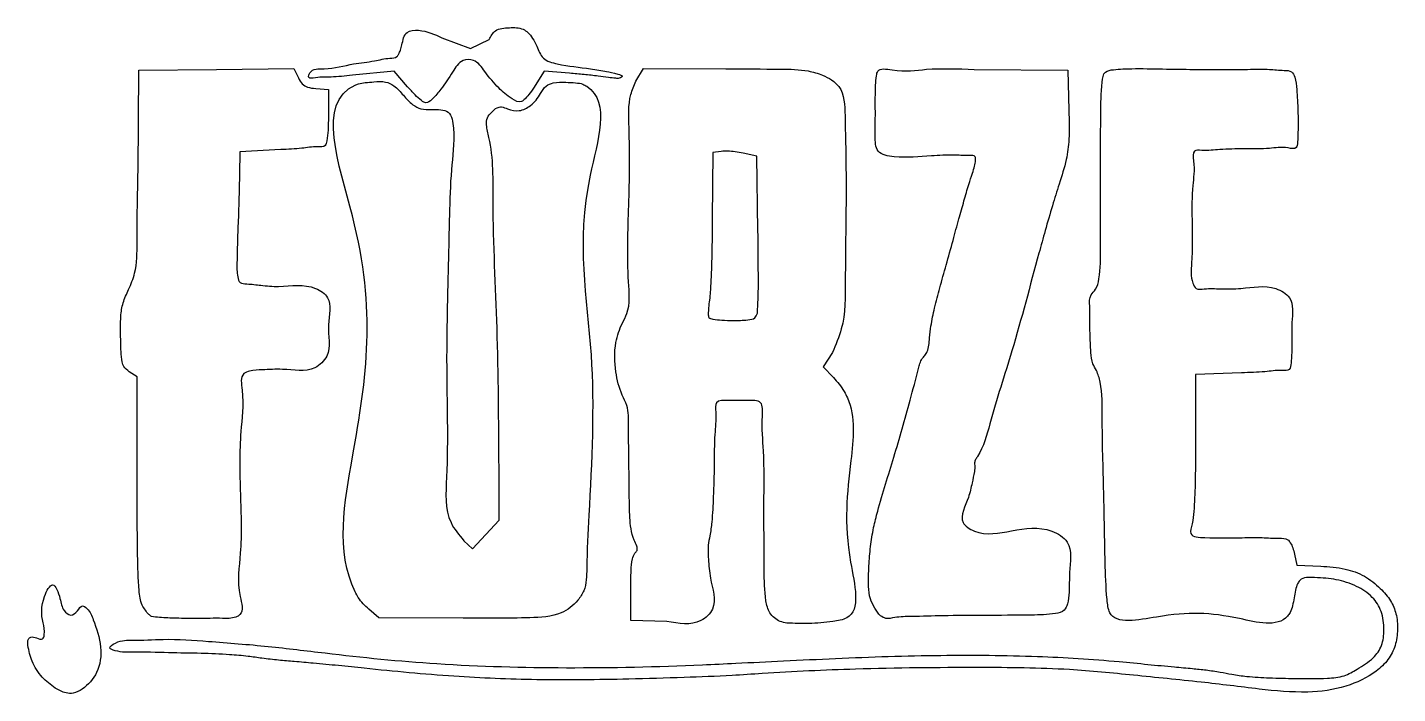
# Model space of a CAD drawing. Extents: x 1.92 to 6.1, y 3.19 to 5.22.
import ezdxf

# ---------------------------------------------------------------- set-up
doc = ezdxf.new("R2010")
doc.units = 0
doc.layers.add('Layer_1', color=7, linetype='CONTINUOUS')

msp = doc.modelspace()

# ---------------------------------------------------------------- linework, layer by layer
at = {"layer": 'Layer_1', "color": 7}
for p, q in [((3.185925, 5.187715), (3.272463, 5.155053)), ((3.272463, 5.155053), (3.32956, 5.182002)), ((2.258928, 4.781002), (2.261657, 5.088294)), ((2.261657, 5.088294), (2.497974, 5.091093)), ((2.497974, 5.091093), (2.734292, 5.093892)), ((2.734292, 5.093892), (2.748049, 5.065052)), ((3.039814, 5.086246), (2.912747, 5.073521)), ((3.081233, 5.03779), (3.039814, 5.086246)), ((3.498112, 5.085963), (3.470585, 5.042359)), ((3.575067, 5.079458), (3.498112, 5.085963)), ((3.777726, 5.055489), (3.800159, 5.093515)), ((3.800159, 5.093515), (4.051735, 5.093279)), ((4.809222, 5.091067), (5.094989, 5.088291)), ((5.094989, 5.088291), (5.097926, 4.965781)), ((2.800793, 5.03298), (2.839782, 5.029747)), ((2.839782, 5.029747), (2.839782, 4.947657)), ((3.081233, 5.037789), (3.081233, 5.03779)), ((2.568948, 4.840324), (2.568325, 4.771602)), ((2.694126, 4.846618), (2.568948, 4.840324)), ((4.011657, 4.838292), (4.01048, 4.635167)), ((4.037698, 4.841308), (4.011657, 4.838292)), ((4.146037, 4.82716), (4.104889, 4.835741)), ((4.149706, 4.598639), (4.146037, 4.82716)), ((4.147911, 4.348337), (4.147911, 4.348339)), ((4.37688, 4.228044), (4.348351, 4.184933)), ((4.348351, 4.184933), (4.379879, 4.152241)), ((2.256448, 4.153606), (2.231995, 4.169628)), ((2.256448, 3.820953), (2.256448, 4.153606)), ((5.624611, 4.166404), (5.484038, 4.161195)), ((5.484038, 4.161195), (5.484235, 3.943243)), ((3.360615, 3.717695), (3.359914, 3.876953)), ((3.319739, 3.673874), (3.360615, 3.717695)), ((3.252618, 3.654708), (3.278863, 3.630052)), ((3.278863, 3.630052), (3.319739, 3.673874)), ((5.786377, 3.614007), (5.793383, 3.57975)), ((5.793383, 3.57975), (5.866066, 3.577022)), ((3.761657, 3.411223), (3.761578, 3.508401)), ((2.962737, 3.445778), (2.962736, 3.44578)), ((2.993735, 3.419695), (2.962737, 3.445778)), ((4.50645, 3.449007), (4.50645, 3.449008)), ((2.3005, 3.423393), (2.3005, 3.423391)), ((3.250558, 3.418113), (2.993735, 3.419695)), ((3.87172, 3.408286), (3.761657, 3.411223)), ((4.238004, 3.403466), (4.238017, 3.40346)), ((2.006605, 3.205497), (2.006605, 3.205498)), ((5.678331, 3.202272), (5.678323, 3.202286))]:
    msp.add_line(p, q, dxfattribs=at)
for points, knots in [([(2.912747, 5.073521), (2.890276, 5.070949), (2.851265, 5.066485), (2.814324, 5.068839), (2.775176, 5.061094), (2.78657, 5.095306), (2.845819, 5.08933), (2.906067, 5.108856), (2.975723, 5.114778), (3.017082, 5.125954), (3.046438, 5.125688), (3.054977, 5.138511), (3.059639, 5.150634), (3.065846, 5.173198), (3.071945, 5.210173), (3.13078, 5.212723), (3.163639, 5.197822), (3.185925, 5.187715)], [0, 0, 0, 0, 0.06508, 0.112984, 0.133518, 0.147292, 0.192464, 0.284046, 0.348165, 0.396268, 0.417998, 0.42649, 0.440366, 0.457015, 0.498435, 0.533981, 0.608899, 0.608899, 0.608899, 0.608899]), ([(3.32956, 5.182002), (3.33518, 5.192275), (3.348138, 5.215965), (3.391733, 5.218387), (3.426684, 5.21921), (3.450024, 5.203115), (3.463511, 5.184777), (3.477478, 5.158075), (3.491367, 5.119378), (3.558315, 5.101969), (3.619492, 5.096192), (3.686151, 5.08603), (3.710472, 5.079788), (3.740283, 5.072262), (3.727652, 5.062579), (3.713383, 5.064476), (3.690505, 5.066299), (3.658625, 5.071355), (3.618974, 5.075388), (3.589898, 5.078084), (3.575067, 5.079458)], [0, 0, 0, 0, 0.033145, 0.076429, 0.118808, 0.135742, 0.159066, 0.18625, 0.227381, 0.273412, 0.376076, 0.425239, 0.46083, 0.475739, 0.482705, 0.497318, 0.519394, 0.551278, 0.594203, 0.63889, 0.63889, 0.63889, 0.63889]), ([(3.470585, 5.042359), (3.465407, 5.034602), (3.455862, 5.020304), (3.441938, 5.004235), (3.424655, 4.987035), (3.390291, 5.005469), (3.355848, 5.036284), (3.319755, 5.078259), (3.290912, 5.122272), (3.241849, 5.121814), (3.215418, 5.077405), (3.187199, 5.035861), (3.16237, 5.005087), (3.138851, 4.985018), (3.119953, 4.998645), (3.102185, 5.014406), (3.088737, 5.029415), (3.081233, 5.037789)], [0, 0, 0, 0, 0.027773, 0.051189, 0.065593, 0.094966, 0.147439, 0.213018, 0.261461, 0.293271, 0.340589, 0.40355, 0.445066, 0.466629, 0.480995, 0.507448, 0.540837, 0.540837, 0.540837, 0.540837]), ([(5.678323, 3.202286), (5.61933, 3.209552), (5.49174, 3.225267), (5.298934, 3.244007), (5.073346, 3.266847), (4.790184, 3.268631), (4.477601, 3.266105), (4.226723, 3.254189), (4.052637, 3.242091), (3.916848, 3.237389), (3.718321, 3.231243), (3.484235, 3.228569), (3.21507, 3.239226), (3.013834, 3.258867), (2.871002, 3.273818), (2.799827, 3.280743), (2.738915, 3.285801), (2.686693, 3.290438), (2.639635, 3.295484), (2.590107, 3.303151), (2.528197, 3.308321), (2.447129, 3.311812), (2.350437, 3.312422), (2.258334, 3.316591), (2.205892, 3.313031), (2.164386, 3.327245), (2.203755, 3.353199), (2.253265, 3.349295), (2.352027, 3.357149), (2.488122, 3.346554), (2.653478, 3.334196), (2.884966, 3.304755), (3.187676, 3.274222), (3.572105, 3.26442), (3.876011, 3.270979), (4.096722, 3.282), (4.232148, 3.28827), (4.440658, 3.298825), (4.698798, 3.307021), (4.987301, 3.304767), (5.197833, 3.291962), (5.336699, 3.277799), (5.411342, 3.270637), (5.47049, 3.265695), (5.517129, 3.260656), (5.557159, 3.25509), (5.598085, 3.246177), (5.648232, 3.239783), (5.712563, 3.236101), (5.794747, 3.234453), (5.870301, 3.23379), (5.936284, 3.239115), (5.982044, 3.26544), (6.024721, 3.291626), (6.055935, 3.334811), (6.060093, 3.385881), (6.055124, 3.438376), (6.024222, 3.486855), (5.974646, 3.518709), (5.91271, 3.538271), (5.857168, 3.542094), (5.807791, 3.544432), (5.793857, 3.520994), (5.788703, 3.502826), (5.784885, 3.479895), (5.780672, 3.45684), (5.774872, 3.437722), (5.738663, 3.387296), (5.564394, 3.435271), (5.428334, 3.439147), (5.223323, 3.393639), (5.211187, 3.502412), (5.207464, 3.619762), (5.205087, 3.808316), (5.198418, 3.989749), (5.200891, 4.115553), (5.185311, 4.169459), (5.167356, 4.196445), (5.164716, 4.236198), (5.16148, 4.295082), (5.162823, 4.351603), (5.159831, 4.402093), (5.183963, 4.422702), (5.195112, 4.473702), (5.193501, 4.584537), (5.19529, 4.751704), (5.194416, 4.924262), (5.19628, 5.027147), (5.203305, 5.086522), (5.245806, 5.091936), (5.301473, 5.094162), (5.384639, 5.092457), (5.479343, 5.090954), (5.569024, 5.090487), (5.645486, 5.091122), (5.706042, 5.092271), (5.745896, 5.088069), (5.778363, 5.087834), (5.790707, 5.061017), (5.79368, 5.020851), (5.796753, 4.967675), (5.797606, 4.912395), (5.795975, 4.878233), (5.793503, 4.846015), (5.751882, 4.856164), (5.705054, 4.84775), (5.633702, 4.849035), (5.563305, 4.848368), (5.517259, 4.842542), (5.472946, 4.847024), (5.483218, 4.791071), (5.472791, 4.730416), (5.473352, 4.622323), (5.475512, 4.52402), (5.46839, 4.454074), (5.485216, 4.418347), (5.520661, 4.424494), (5.563779, 4.421178), (5.637617, 4.422629), (5.710939, 4.437647), (5.786818, 4.393922), (5.775376, 4.317859), (5.779964, 4.25238), (5.77636, 4.20816), (5.77406, 4.171949), (5.73549, 4.174964), (5.6911, 4.167922), (5.648941, 4.166959), (5.624611, 4.166404)], [0, 0, 0, 0, 0.178304, 0.385636, 0.581202, 0.858137, 1.234293, 1.519123, 1.611388, 1.75779, 1.926667, 2.207291, 2.459897, 2.734348, 2.813681, 2.890749, 2.948872, 2.997044, 3.048034, 3.090829, 3.147322, 3.23442, 3.33336, 3.441363, 3.497105, 3.514815, 3.537372, 3.590982, 3.683998, 3.821781, 4.005227, 4.179522, 4.522359, 4.917161, 5.332383, 5.434003, 5.580118, 5.739095, 6.060335, 6.354786, 6.604322, 6.692721, 6.773538, 6.829279, 6.870768, 6.914272, 6.950436, 6.996353, 7.065733, 7.143728, 7.242572, 7.293871, 7.338526, 7.398789, 7.443596, 7.491797, 7.54887, 7.599245, 7.657837, 7.722747, 7.78912, 7.83532, 7.847404, 7.867594, 7.89213, 7.916964, 7.938025, 7.951505, 8.098671, 8.351108, 8.494408, 8.535099, 8.649567, 8.86151, 9.091823, 9.198502, 9.235511, 9.258142, 9.294097, 9.351719, 9.435294, 9.469648, 9.491478, 9.524648, 9.620539, 9.826066, 10.028648, 10.124957, 10.15695, 10.182571, 10.238424, 10.332631, 10.427677, 10.524064, 10.600936, 10.658171, 10.703166, 10.726514, 10.745145, 10.783111, 10.849586, 10.905052, 10.94498, 10.961135, 10.985981, 11.04266, 11.118906, 11.194472, 11.249378, 11.27179, 11.301929, 11.377069, 11.480979, 11.613889, 11.674303, 11.693472, 11.718172, 11.767253, 11.830157, 11.93674, 11.986454, 12.062729, 12.1379, 12.185115, 12.206014, 12.228077, 12.280529, 12.352107, 12.352107, 12.352107, 12.352107]), ([(2.748049, 5.065052), (2.751383, 5.05862), (2.757674, 5.046482), (2.777566, 5.035114), (2.792339, 5.033756), (2.800793, 5.03298)], [0, 0, 0, 0, 0.021322, 0.040236, 0.06554, 0.06554, 0.06554, 0.06554]), ([(4.051735, 5.093279), (4.107401, 5.092876), (4.1909, 5.092273), (4.29109, 5.091174), (4.351565, 5.073776), (4.413293, 5.037647), (4.41626, 4.902668), (4.420417, 4.713244), (4.414884, 4.495142), (4.416985, 4.321528), (4.387085, 4.25183), (4.37688, 4.228044)], [0, 0, 0, 0, 0.16757, 0.251353, 0.297072, 0.357661, 0.448346, 0.664212, 0.949901, 1.098644, 1.175704, 1.175704, 1.175704, 1.175704]), ([(4.50645, 3.449008), (4.501086, 3.458398), (4.489453, 3.478762), (4.486073, 3.523731), (4.487746, 3.576461), (4.492477, 3.636491), (4.501038, 3.692289), (4.524771, 3.783439), (4.565992, 3.911745), (4.607043, 4.056705), (4.632562, 4.152287), (4.643173, 4.194971), (4.649353, 4.209067), (4.659163, 4.219461), (4.667636, 4.232634), (4.671894, 4.251267), (4.67311, 4.277478), (4.677751, 4.31555), (4.688882, 4.366303), (4.704887, 4.428111), (4.724546, 4.496653), (4.743857, 4.566633), (4.761643, 4.632007), (4.777524, 4.688874), (4.791068, 4.735539), (4.802586, 4.770349), (4.810511, 4.795105), (4.813495, 4.81106), (4.814178, 4.829937), (4.780476, 4.82811), (4.741633, 4.83117), (4.661476, 4.826665), (4.590678, 4.819457), (4.507952, 4.832988), (4.506845, 4.884318), (4.507672, 4.923183), (4.507764, 4.962562), (4.507466, 5.003083), (4.508076, 5.040145), (4.51022, 5.066162), (4.515843, 5.097983), (4.587895, 5.081046), (4.673261, 5.0963), (4.759382, 5.092985), (4.809222, 5.091067)], [0, 0, 0, 0, 0.032076, 0.069563, 0.132458, 0.191246, 0.249862, 0.30158, 0.473575, 0.654086, 0.753613, 0.770136, 0.786218, 0.798959, 0.812781, 0.832683, 0.855293, 0.891622, 0.947506, 1.011048, 1.083157, 1.161403, 1.228847, 1.286374, 1.338631, 1.37432, 1.396994, 1.41529, 1.425786, 1.445507, 1.492036, 1.559671, 1.673893, 1.725172, 1.772195, 1.804272, 1.846192, 1.888882, 1.926679, 1.955876, 1.970491, 2.013881, 2.119466, 2.264516, 2.264516, 2.264516, 2.264516]), ([(2.962736, 3.44578), (2.95692, 3.451258), (2.945232, 3.462267), (2.931057, 3.480031), (2.859367, 3.614544), (2.939106, 4.043673), (3.003798, 4.460486), (2.799273, 4.994275), (2.934392, 5.048895), (2.953954, 5.051276), (2.98138, 5.053423), (3.011817, 5.05613), (3.044355, 5.040432), (3.068022, 5.012198), (3.092338, 4.984741), (3.123404, 4.968225), (3.159684, 4.968247), (3.214051, 4.97093), (3.2265, 4.880357), (3.212033, 4.783097), (3.208098, 4.619664), (3.20308, 4.422268), (3.197682, 4.153999), (3.206847, 3.920771), (3.19237, 3.726367), (3.23779, 3.672344), (3.252618, 3.654708)], [0, 0, 0, 0, 0.023958, 0.048146, 0.067767, 0.479417, 1.213458, 1.612343, 1.623732, 1.644711, 1.671048, 1.706884, 1.733942, 1.775534, 1.816252, 1.843784, 1.876995, 1.927628, 1.979032, 2.106189, 2.24488, 2.459544, 2.703749, 3.042791, 3.181963, 3.249418, 3.249418, 3.249418, 3.249418]), ([(3.359914, 3.876953), (3.359166, 4.018946), (3.357739, 4.289573), (3.33875, 4.622897), (3.344025, 4.833717), (3.321087, 4.915827), (3.321915, 4.945183), (3.337972, 4.960609), (3.351003, 4.974622), (3.369912, 4.978614), (3.390903, 4.967222), (3.422923, 4.961223), (3.460795, 4.981162), (3.484228, 5.01111), (3.500451, 5.041606), (3.530275, 5.053242), (3.560964, 5.05197), (3.591152, 5.050679), (3.613234, 5.048217), (3.703639, 4.995263), (3.575836, 4.637386), (3.660638, 4.253653), (3.640008, 3.838385), (3.62709, 3.603238), (3.627342, 3.511281), (3.595717, 3.464124), (3.542202, 3.422765), (3.416718, 3.417932), (3.317686, 3.41804), (3.250558, 3.418113)], [0, 0, 0, 0, 0.425363, 0.810707, 1.007444, 1.046797, 1.068255, 1.090455, 1.110668, 1.124954, 1.144371, 1.180294, 1.218043, 1.265319, 1.294402, 1.317639, 1.356392, 1.385866, 1.408873, 1.421792, 1.693391, 2.240418, 2.72935, 2.891302, 2.960111, 2.994568, 3.058113, 3.154815, 3.358288, 3.358288, 3.358288, 3.358288]), ([(3.761578, 3.508401), (3.761834, 3.526725), (3.76226, 3.557147), (3.764863, 3.593641), (3.77171, 3.614862), (3.782953, 3.62486), (3.779933, 3.64099), (3.768652, 3.660419), (3.759297, 3.701955), (3.75702, 3.775568), (3.756738, 3.880511), (3.754447, 3.981861), (3.755812, 4.058869), (3.728928, 4.109781), (3.712679, 4.174033), (3.710419, 4.25076), (3.730547, 4.309318), (3.76205, 4.365657), (3.748312, 4.491759), (3.757033, 4.677649), (3.759455, 4.86692), (3.7527, 4.997202), (3.771899, 5.041918), (3.777726, 5.055489)], [0, 0, 0, 0, 0.054989, 0.091296, 0.109521, 0.120616, 0.133011, 0.1537, 0.189475, 0.257847, 0.375401, 0.502979, 0.565569, 0.599985, 0.673376, 0.763282, 0.825304, 0.857217, 0.954559, 1.187286, 1.424173, 1.525067, 1.569027, 1.569027, 1.569027, 1.569027]), ([(2.839782, 4.947657), (2.839541, 4.933396), (2.839118, 4.908337), (2.836072, 4.880222), (2.831083, 4.853979), (2.795896, 4.856615), (2.754562, 4.848804), (2.71605, 4.847411), (2.694126, 4.846618)], [0, 0, 0, 0, 0.04224, 0.074217, 0.089547, 0.112223, 0.161083, 0.225665, 0.225665, 0.225665, 0.225665]), ([(5.097926, 4.965781), (5.098879, 4.936601), (5.100514, 4.886594), (5.091129, 4.810883), (5.068816, 4.74457), (5.046833, 4.672672), (5.026181, 4.602389), (4.985488, 4.45485), (4.934178, 4.256324), (4.86679, 4.053283), (4.837584, 3.93754), (4.813134, 3.90259), (4.809726, 3.892652), (4.811579, 3.880195), (4.809458, 3.85951), (4.801736, 3.827074), (4.791987, 3.777591), (4.75578, 3.715238), (4.832699, 3.665858), (4.926077, 3.686642), (5.025729, 3.701184), (5.112615, 3.64732), (5.097938, 3.566775), (5.099983, 3.505447), (5.096597, 3.466629), (5.084657, 3.43845), (5.041227, 3.428631), (4.960496, 3.427625), (4.844966, 3.426514), (4.723168, 3.426631), (4.633079, 3.423306), (4.575124, 3.423131), (4.54263, 3.414774), (4.518993, 3.42649), (4.511181, 3.440514), (4.50645, 3.449007)], [0, 0, 0, 0, 0.087499, 0.149953, 0.227575, 0.296741, 0.375661, 0.447264, 0.756041, 0.98848, 1.094641, 1.105798, 1.116411, 1.125047, 1.143079, 1.178522, 1.223942, 1.301735, 1.34486, 1.458472, 1.58133, 1.638822, 1.731822, 1.792106, 1.828025, 1.848991, 1.877701, 1.950329, 2.098512, 2.220154, 2.316993, 2.368119, 2.395083, 2.413682, 2.442248, 2.442248, 2.442248, 2.442248]), ([(4.104889, 4.835741), (4.096809, 4.83715), (4.080776, 4.839947), (4.058279, 4.842079), (4.043952, 4.841542), (4.037698, 4.841308)], [0, 0, 0, 0, 0.024608, 0.048829, 0.067588, 0.067588, 0.067588, 0.067588]), ([(2.231995, 4.169628), (2.225786, 4.174425), (2.211205, 4.18569), (2.206891, 4.226315), (2.205835, 4.276166), (2.204754, 4.331684), (2.21161, 4.381032), (2.231846, 4.422923), (2.256301, 4.482313), (2.255451, 4.605807), (2.257501, 4.709102), (2.258928, 4.781002)], [0, 0, 0, 0, 0.022721, 0.053352, 0.114591, 0.1763, 0.218838, 0.262472, 0.315157, 0.409842, 0.626695, 0.626695, 0.626695, 0.626695]), ([(2.568325, 4.771602), (2.568014, 4.754282), (2.567282, 4.713568), (2.565311, 4.648376), (2.562286, 4.575932), (2.560706, 4.511188), (2.560281, 4.467913), (2.567885, 4.437518), (2.599627, 4.43765), (2.636468, 4.431949), (2.707427, 4.426714), (2.780064, 4.441306), (2.855472, 4.390248), (2.830067, 4.307054), (2.853397, 4.227426), (2.786504, 4.163652), (2.711344, 4.180031), (2.645372, 4.175589), (2.606492, 4.174051), (2.568763, 4.161784), (2.584181, 4.080385), (2.566961, 3.970123), (2.570495, 3.799903), (2.577391, 3.629331), (2.557156, 3.517079), (2.583957, 3.435801), (2.549281, 3.416512), (2.504929, 3.419219), (2.444539, 3.416307), (2.38041, 3.418428), (2.333344, 3.419193), (2.308544, 3.422364), (2.3005, 3.423393)], [0, 0, 0, 0, 0.051977, 0.122185, 0.195429, 0.270464, 0.313277, 0.331391, 0.352684, 0.395219, 0.449976, 0.562879, 0.608942, 0.691524, 0.787219, 0.837923, 0.936509, 0.998098, 1.037126, 1.055968, 1.106454, 1.232922, 1.423524, 1.603704, 1.735621, 1.790716, 1.805354, 1.846138, 1.921583, 1.987682, 2.03833, 2.062647, 2.062647, 2.062647, 2.062647]), ([(4.01048, 4.635167), (4.010092, 4.599068), (4.009386, 4.533382), (4.006606, 4.450871), (4.003568, 4.397044), (3.998405, 4.365972), (3.998267, 4.349016), (3.998237, 4.332314), (4.018221, 4.32912), (4.041213, 4.326154), (4.078063, 4.325721), (4.110108, 4.326342), (4.141034, 4.330235), (4.145859, 4.342935), (4.147911, 4.348337)], [0, 0, 0, 0, 0.108341, 0.197138, 0.247235, 0.27083, 0.290017, 0.300985, 0.314151, 0.340946, 0.376111, 0.420931, 0.442893, 0.459154, 0.459154, 0.459154, 0.459154]), ([(4.147911, 4.348339), (4.148765, 4.362431), (4.151432, 4.406448), (4.150748, 4.489954), (4.150084, 4.559281), (4.149706, 4.598639)], [0, 0, 0, 0, 0.042346, 0.132271, 0.250367, 0.250367, 0.250367, 0.250367]), ([(4.379879, 4.152241), (4.385813, 4.145523), (4.397714, 4.132048), (4.412105, 4.1113), (4.448882, 4.039924), (4.427993, 3.849468), (4.405266, 3.665265), (4.470669, 3.422577), (4.366718, 3.406533), (4.307608, 3.400854), (4.260493, 3.402622), (4.238004, 3.403466)], [0, 0, 0, 0, 0.026875, 0.053901, 0.075544, 0.266672, 0.576915, 0.747354, 0.791014, 0.864401, 0.931414, 0.931414, 0.931414, 0.931414]), ([(4.238017, 3.40346), (4.230897, 3.404765), (4.217067, 3.4073), (4.198946, 3.418534), (4.180839, 3.438701), (4.168952, 3.490034), (4.169373, 3.600404), (4.166529, 3.751413), (4.17046, 3.91316), (4.159652, 4.006414), (4.167079, 4.083643), (4.106907, 4.081248), (4.071211, 4.081395), (4.016911, 4.08319), (4.023637, 4.029496), (4.015875, 3.971667), (4.016954, 3.883363), (4.013851, 3.79515), (4.010606, 3.722938), (4.004201, 3.673634), (3.995953, 3.636587), (3.999205, 3.59284), (4.002994, 3.529828), (4.030345, 3.455955), (3.961915, 3.392228), (3.90812, 3.401805), (3.87172, 3.408286)], [0, 0, 0, 0, 0.021541, 0.041844, 0.062735, 0.101196, 0.194963, 0.394788, 0.558441, 0.664646, 0.705443, 0.745448, 0.805445, 0.840505, 0.869576, 0.937925, 1.030817, 1.12723, 1.204853, 1.247053, 1.276384, 1.318228, 1.376769, 1.471128, 1.520842, 1.62487, 1.62487, 1.62487, 1.62487]), ([(5.484235, 3.943243), (5.48406, 3.904889), (5.48376, 3.838817), (5.480784, 3.757626), (5.476516, 3.710253), (5.461249, 3.666203), (5.542928, 3.662296), (5.603389, 3.662862), (5.682797, 3.665518), (5.72938, 3.661114), (5.763227, 3.662738), (5.774735, 3.646912), (5.781656, 3.632199), (5.78475, 3.620276), (5.786377, 3.614007)], [0, 0, 0, 0, 0.115708, 0.199325, 0.238116, 0.267614, 0.31182, 0.417253, 0.486249, 0.539177, 0.564863, 0.577283, 0.59472, 0.614058, 0.614058, 0.614058, 0.614058]), ([(2.3005, 3.423391), (2.297458, 3.425525), (2.289947, 3.430795), (2.280914, 3.443305), (2.266126, 3.465672), (2.259292, 3.524392), (2.256629, 3.644306), (2.25652, 3.750759), (2.256448, 3.820953)], [0, 0, 0, 0, 0.011084, 0.027366, 0.045786, 0.09095, 0.199406, 0.409367, 0.409367, 0.409367, 0.409367]), ([(5.866066, 3.577022), (5.891174, 3.575326), (5.937083, 3.572227), (6.000734, 3.549394), (6.045976, 3.512741), (6.080092, 3.474341), (6.098444, 3.430571), (6.101736, 3.383486), (6.096005, 3.334728), (6.072837, 3.289932), (6.023206, 3.24379), (5.939718, 3.204283), (5.816188, 3.187916), (5.727646, 3.197137), (5.678331, 3.202272)], [0, 0, 0, 0, 0.075284, 0.137652, 0.199067, 0.248154, 0.290364, 0.338677, 0.388338, 0.435905, 0.486411, 0.589186, 0.70723, 0.855626, 0.855626, 0.855626, 0.855626]), ([(2.006605, 3.205498), (1.992661, 3.215773), (1.963228, 3.237461), (1.933842, 3.284415), (1.924484, 3.324122), (1.92113, 3.352647), (1.934409, 3.36387), (1.949359, 3.358315), (1.969107, 3.35023), (1.976379, 3.377187), (1.964311, 3.418345), (1.961748, 3.46649), (2.000403, 3.540746), (2.023324, 3.477248), (2.026457, 3.445751), (2.053423, 3.421712), (2.074668, 3.438053), (2.086404, 3.461316), (2.111722, 3.442574), (2.127698, 3.399965), (2.151173, 3.334097), (2.141005, 3.25312), (2.100534, 3.207284), (2.064405, 3.188066), (2.033947, 3.189709), (2.017105, 3.199434), (2.006605, 3.205497)], [0, 0, 0, 0, 0.051765, 0.109262, 0.159638, 0.178213, 0.187975, 0.205586, 0.224185, 0.237293, 0.274636, 0.355199, 0.397844, 0.445018, 0.483926, 0.507851, 0.532531, 0.553792, 0.569327, 0.608967, 0.695593, 0.773862, 0.840687, 0.871254, 0.89293, 0.928823, 0.928823, 0.928823, 0.928823])]:
    msp.add_open_spline(points, degree=3, knots=knots, dxfattribs=at)

doc.saveas('drawing.dxf')
